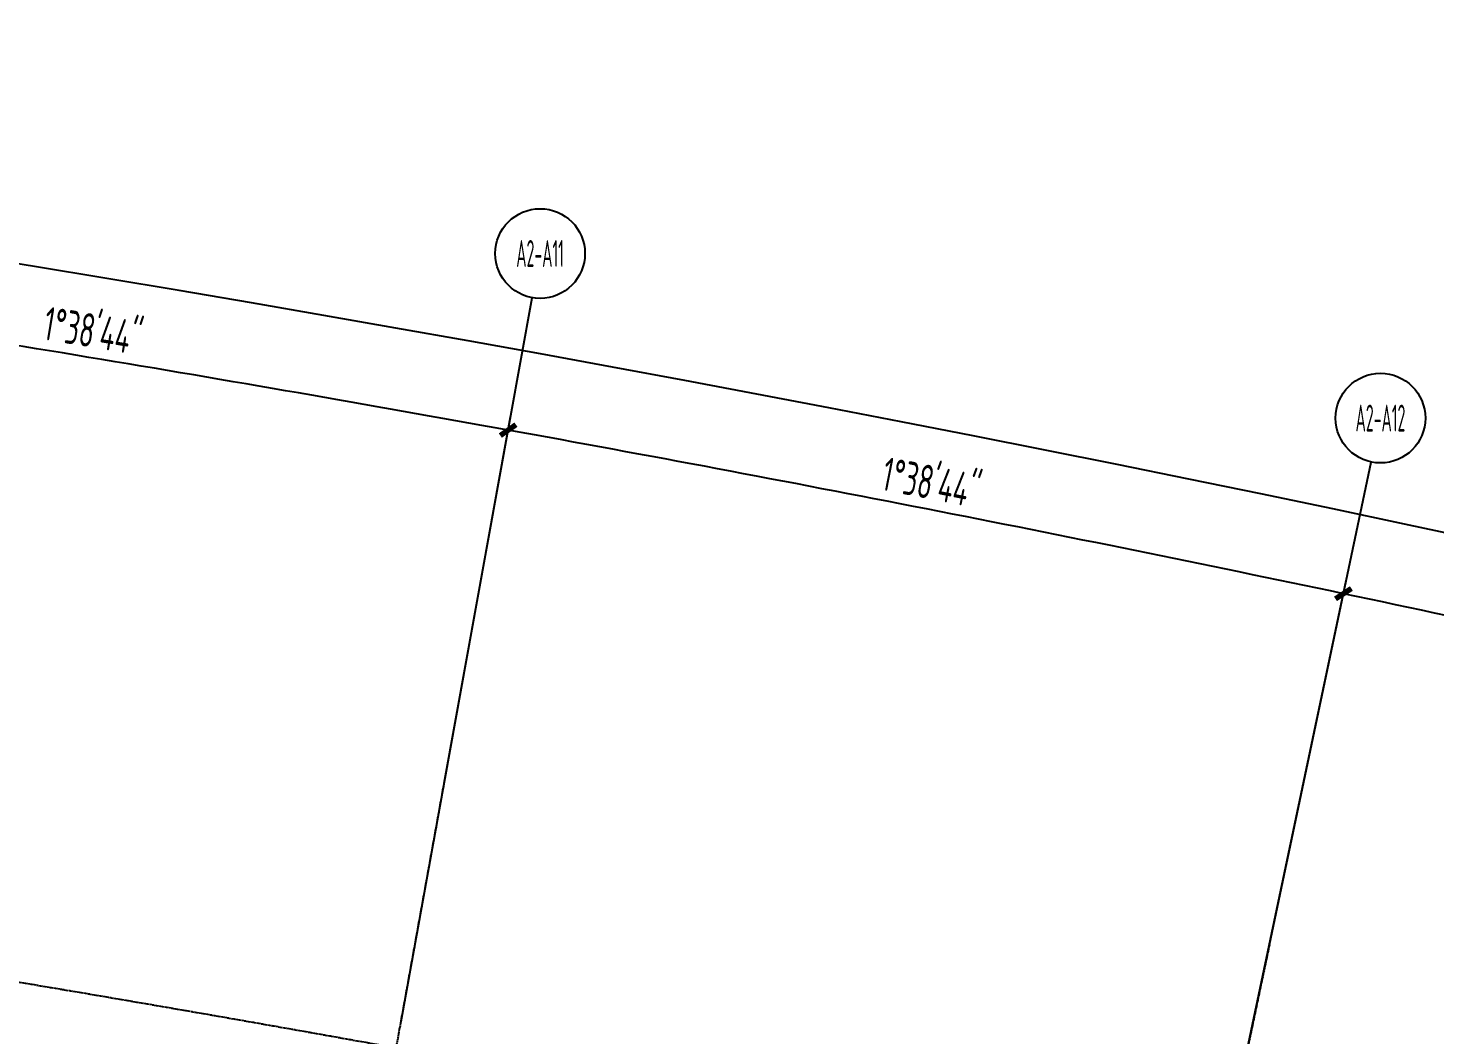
# Model space of a CAD drawing. Header units: millimetres. Extents: x 11515858 to 24947533, y -12764720 to -6305528.
# Drawn here: x 11832216 to 11847892, y -6375901 to -6364681 of the extents above; entities that cross this region are included whole.
import ezdxf
from ezdxf.enums import TextEntityAlignment as Align

# ---------------------------------------------------------------- set-up
doc = ezdxf.new("R2010")
doc.units = ezdxf.units.MM
doc.header["$LTSCALE"] = 10
for name, pattern in [('A2-RG-AXIS$0$CENTER', [2, 1.25, -0.25, 0.25, -0.25]), ('A2-RG-AXIS$0$DOTE', [2.42, 2, -0.2, 0.02, -0.2]), ('A2-RI-F3$0$HIDDEN', [0.375, 0.25, -0.125])]:
    doc.linetypes.add(name, pattern=pattern)
for name, color, linetype in [('A2-RG-AXIS$0$A-AXIS', 1, 'Continuous'), ('A2-RG-AXIS$0$A-DIMS-100', 1, 'Continuous'), ('A2-RG-AXIS$0$A-GRID', 1, 'A2-RG-AXIS$0$CENTER'), ('A2-RG-AXIS$0$A-SYMB', 4, 'Continuous')]:
    doc.layers.add(name, color=color, linetype=linetype)
doc.styles.add('A2-RG-AXIS$0$ECADI', font='hzs.shx', dxfattribs={"width": 0.7, "bigfont": 'hztxt.shx'})
doc.styles.add('A2-RG-AXIS$0$XD2008', font='hzs.shx', dxfattribs={"width": 0.7, "bigfont": 'hztxt.shx'})
doc.dimstyles.new('A2-RG-AXIS$0$XD150', dxfattribs={"dimscale": 300, "dimtxt": 2.5, "dimasz": 1.5, "dimexe": 1, "dimexo": 2, "dimgap": 0.5, "dimtad": 1, "dimdec": 0, "dimdsep": 46, "dimtxsty": 'A2-RG-AXIS$0$XD2008', "dimcen": 2.5, "dimclrt": 4, "dimaunit": 1, "dimadec": 3, "dimazin": 0, "dimtfac": 1, "dimtdec": 0, "dimtmove": 2, "dimatfit": 3, "dimfxl": 0, "dimtolj": 1, "dimtzin": 0, "dimarcsym": 0})

# ---------------------------------------------------------------- blocks, each defined once
blk = doc.blocks.new('A2-RG-AXIS$0$ECADI-TAG-GRID')
at = {"color": 13}
blk.add_circle((0, 0), 5, dxfattribs=at)
at = {"style": 'A2-RG-AXIS$0$ECADI', "width": 0.7}
blk.add_attdef('GRID', text='', height=5, dxfattribs=at).set_placement((0, 0), align=Align.MIDDLE)
blk = doc.blocks.new('A2-RG-AXIS$0$_ArchTick')
at = {"color": 0, "linetype": 'ByBlock', "const_width": 0.4}
blk.add_lwpolyline([(-0.5, -0.5), (0.5, 0.5)], dxfattribs=at)
blk = doc.blocks.new('*D500')
at = {"layer": 'A2-RG-AXIS$0$A-DIMS-100', "color": 0, "lineweight": -2, "ltscale": 3, "transparency": 16777216}
for p, q in [((11753070, -6371598), (11752455, -6363872)), ((11854556, -6379588), (11856371, -6372053))]:
    blk.add_line(p, q, dxfattribs=at)
blk.add_arc((11778731, -6694179), 331200, 76.44866, 94.54827, dxfattribs=at)
at = {"layer": 'Defpoints', "color": 0, "ltscale": 3, "transparency": 16777216}
for p in [(11822065, -6365826), (11753093, -6371897), (11854485, -6379879), (11778731, -6694179)]:
    blk.add_point(p, dxfattribs=at)
at = {"layer": 'A2-RG-AXIS$0$A-DIMS-100', "color": 0, "lineweight": -2, "ltscale": 3, "transparency": 16777216, "xscale": 150, "yscale": 150, "zscale": 150}
for p, rotation in [((11752467, -6364022), 184.5482656226652), ((11856336, -6372199), 346.4486630674553)]:
    blk.add_blockref('A2-RG-AXIS$0$_ArchTick', p, dxfattribs=dict(at, rotation=rotation))
at = {"layer": 'A2-RG-AXIS$0$A-DIMS-100', "color": 4, "ltscale": 3, "transparency": 16777216, "insert": (11804749, -6363703), "char_height": 375, "attachment_point": 5, "rotation": 355.4985, "style": 'A2-RG-AXIS$0$XD2008'}
blk.add_mtext('\\A1;18°5\'59"', dxfattribs=at)
blk = doc.blocks.new('*D511')
at = {"layer": 'A2-RG-AXIS$0$A-DIMS-100', "color": 0, "lineweight": -2, "ltscale": 3, "transparency": 16777216}
for p, q in [((11845491, -6377540), (11846904, -6370837)), ((11854556, -6379588), (11856161, -6372928))]:
    blk.add_line(p, q, dxfattribs=at)
blk.add_arc((11778731, -6694179), 330300, 76.44866, 78.09408, dxfattribs=at)
at = {"layer": 'Defpoints', "color": 0, "ltscale": 3, "transparency": 16777216}
for p in [(11853048, -6372348), (11845429, -6377834), (11854485, -6379879), (11778731, -6694179)]:
    blk.add_point(p, dxfattribs=at)
at = {"layer": 'A2-RG-AXIS$0$A-DIMS-100', "color": 0, "lineweight": -2, "ltscale": 3, "transparency": 16777216, "xscale": 150, "yscale": 150, "zscale": 150}
for p, rotation in [((11846873, -6370984), 168.0940794046412), ((11856125, -6373074), 346.4486609929079)]:
    blk.add_blockref('A2-RG-AXIS$0$_ArchTick', p, dxfattribs=dict(at, rotation=rotation))
at = {"layer": 'A2-RG-AXIS$0$A-DIMS-100', "color": 4, "ltscale": 3, "transparency": 16777216, "insert": (11851573, -6371705), "char_height": 375, "attachment_point": 5, "rotation": 347.2714, "style": 'A2-RG-AXIS$0$XD2008'}
blk.add_mtext('\\A1;1°38\'44"', dxfattribs=at)
blk = doc.blocks.new('*D548')
at = {"layer": 'A2-RG-AXIS$0$A-DIMS-100', "color": 0, "lineweight": -2, "ltscale": 3, "transparency": 16777216}
for p, q in [((11836372, -6375754), (11837592, -6369013)), ((11845491, -6377540), (11846904, -6370837))]:
    blk.add_line(p, q, dxfattribs=at)
blk.add_arc((11778731, -6694179), 330300, 78.09408, 79.7395, dxfattribs=at)
at = {"layer": 'Defpoints', "color": 0, "ltscale": 3, "transparency": 16777216}
for p in [(11843776, -6370347), (11836318, -6376049), (11845429, -6377834), (11778731, -6694179)]:
    blk.add_point(p, dxfattribs=at)
at = {"layer": 'A2-RG-AXIS$0$A-DIMS-100', "color": 0, "lineweight": -2, "ltscale": 3, "transparency": 16777216, "xscale": 150, "yscale": 150, "zscale": 150}
for p, rotation in [((11837565, -6369161), 169.739497816377), ((11846873, -6370984), 348.0940794046441)]:
    blk.add_blockref('A2-RG-AXIS$0$_ArchTick', p, dxfattribs=dict(at, rotation=rotation))
at = {"layer": 'A2-RG-AXIS$0$A-DIMS-100', "color": 4, "ltscale": 3, "transparency": 16777216, "insert": (11842283, -6369746), "char_height": 375, "attachment_point": 5, "rotation": 348.9168, "style": 'A2-RG-AXIS$0$XD2008'}
blk.add_mtext('\\A1;1°38\'44"', dxfattribs=at)
blk = doc.blocks.new('*D552')
at = {"layer": 'A2-RG-AXIS$0$A-DIMS-100', "color": 0, "lineweight": -2, "ltscale": 3, "transparency": 16777216}
for p, q in [((11827205, -6374230), (11828231, -6367457)), ((11836372, -6375754), (11837592, -6369013))]:
    blk.add_line(p, q, dxfattribs=at)
blk.add_arc((11778731, -6694179), 330300, 79.7395, 81.38492, dxfattribs=at)
at = {"layer": 'Defpoints', "color": 0, "ltscale": 3, "transparency": 16777216}
for p in [(11834451, -6368613), (11827160, -6374527), (11836318, -6376049), (11778731, -6694179)]:
    blk.add_point(p, dxfattribs=at)
at = {"layer": 'A2-RG-AXIS$0$A-DIMS-100', "color": 0, "lineweight": -2, "ltscale": 3, "transparency": 16777216, "xscale": 150, "yscale": 150, "zscale": 150}
for p, rotation in [((11828208, -6367606), 171.3849162218802), ((11837565, -6369161), 349.7394978101465)]:
    blk.add_blockref('A2-RG-AXIS$0$_ArchTick', p, dxfattribs=dict(at, rotation=rotation))
at = {"layer": 'A2-RG-AXIS$0$A-DIMS-100', "color": 4, "ltscale": 3, "transparency": 16777216, "insert": (11832941, -6368055), "char_height": 375, "attachment_point": 5, "rotation": 350.5622, "style": 'A2-RG-AXIS$0$XD2008'}
blk.add_mtext('\\A1;1°38\'44"', dxfattribs=at)
blk = doc.blocks.new('A2-RG-AXIS')
at = {"layer": 'A2-RG-AXIS$0$A-AXIS', "ltscale": 3}
for p, q in [((11836852.5, -6373096.9), (11837832.2, -6367684.8)), ((11846048.1, -6374898.2), (11847182.8, -6369516.5))]:
    blk.add_line(p, q, dxfattribs=at)
at = {"layer": 'A2-RG-AXIS$0$A-GRID', "linetype": 'A2-RG-AXIS$0$DOTE'}
for p, q in [((11829692, -6412654), (11836852.5, -6373096.9)), ((11846048.1, -6374898.2), (11837754.6, -6414233.4))]:
    blk.add_line(p, q, dxfattribs=at)
blk.add_arc((11778730.7, -6694178.7), 323300, 75.589285, 95.407644, dxfattribs=at)
at = {"layer": 'A2-RG-AXIS$0$A-SYMB'}
ref = blk.add_blockref('A2-RG-AXIS$0$ECADI-TAG-GRID', (11837921.3, -6367192.8), dxfattribs=dict(at, xscale=100, yscale=100, zscale=100))
ref.add_attrib('GRID', 'A2-A11', dxfattribs={"layer": '0', "extrusion": (0, 0, -1), "height": 300, "style": 'A2-RG-AXIS$0$ECADI', "text_generation_flag": 2, "width": 0.5}).set_placement((-11837921.3, -6367192.8), align=Align.MIDDLE)
ref = blk.add_blockref('A2-RG-AXIS$0$ECADI-TAG-GRID', (11847285.9, -6369027.3), dxfattribs=dict(at, xscale=100, yscale=100, zscale=100))
ref.add_attrib('GRID', 'A2-A12', dxfattribs={"layer": '0', "extrusion": (0, 0, -1), "height": 300, "style": 'A2-RG-AXIS$0$ECADI', "text_generation_flag": 2, "width": 0.5}).set_placement((-11847285.9, -6369027.3), align=Align.MIDDLE)
at = {"layer": 'A2-RG-AXIS$0$A-DIMS-100', "ltscale": 3}
for base, p1, p2, picture, middle in [((11822064.9, -6365825.9), (11854485.2, -6379879.3), (11753093.4, -6371896.8), '*D500', (11804748.6, -6363703.1)), ((11834451.1, -6368612.6), (11827159.6, -6374526.5), (11836318.2, -6376048.9), '*D552', (11832941.1, -6368055.4)), ((11843776.4, -6370346.8), (11845429.2, -6377833.7), (11836318.2, -6376048.9), '*D548', (11842283.1, -6369746.5)), ((11853048.1, -6372348), (11845429.2, -6377833.7), (11854485.2, -6379879.3), '*D511', (11851572.6, -6371705.1))]:
    dim = blk.add_angular_dim_3p(base=base, center=(11778730.7, -6694178.7), p1=p1, p2=p2, dimstyle='A2-RG-AXIS$0$XD150', override={"dimscale": 150, "dimasz": 1, "dimblk": 'A2-RG-AXIS$0$_ArchTick', "dimadec": 4}, dxfattribs=at)
    dim.commit()
    dim.dimension.update_dxf_attribs({"geometry": picture, "text_midpoint": middle})
blk = doc.blocks.new('A2-RI-F3')
at = {"linetype": 'A2-RI-F3$0$HIDDEN', "ltscale": 3}
blk.add_blockref('A2-RG-AXIS', (0, 0), dxfattribs=at)

msp = doc.modelspace()

# ---------------------------------------------------------------- block references
for name in ['A2-RI-F3', 'A2-RG-AXIS']:
    msp.add_blockref(name, (0, 0))

doc.saveas('drawing.dxf')
